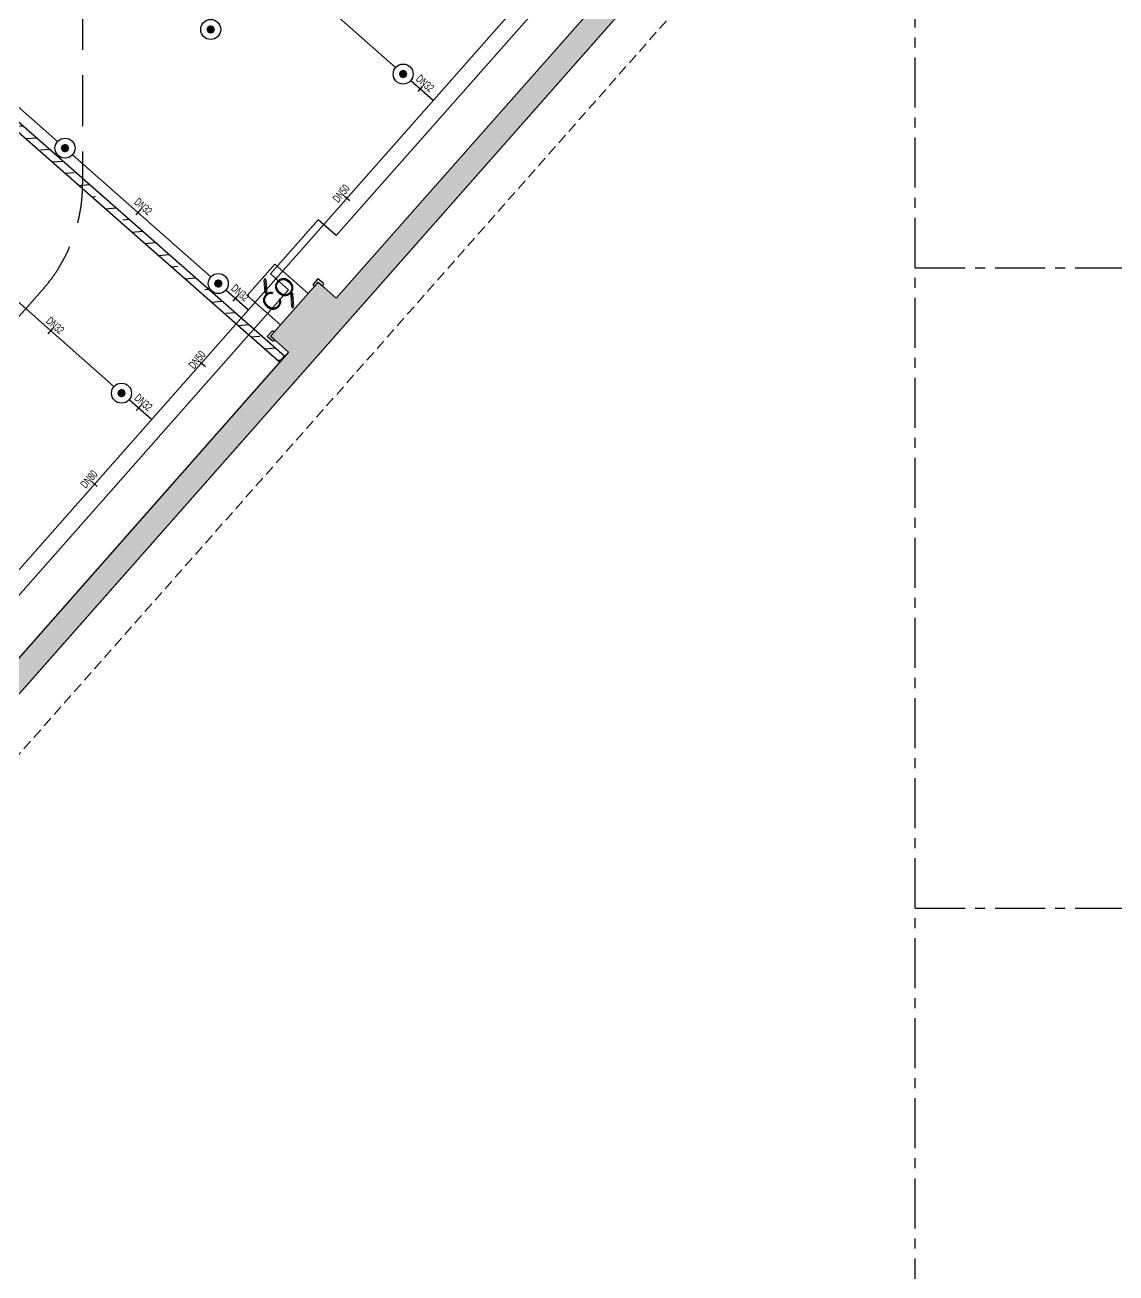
# Model space of a CAD drawing. Header units: millimetres. Extents: x -379292 to 1221486, y 92049 to 447512.
# Drawn here: x -114575 to -100945, y 140261 to 155851 of the extents above; entities that cross this region are included whole.
import ezdxf
from ezdxf.enums import TextEntityAlignment as Align
from ezdxf.lldxf.tags import DXFTag

# ---------------------------------------------------------------- set-up
doc = ezdxf.new("R2010")
doc.units = ezdxf.units.MM
doc.linetypes.add('CENTER', pattern=[2, 1.25, -0.25, 0.25, -0.25])
doc.linetypes.add('HIDDEN', pattern=[9.525, 6.35, -3.175])
for name, color, linetype in [('-M-YNGN-BORUID', 7, 'Continuous'), ('-M-YNGN-BORUUZUN', 7, 'Continuous'), ('-M-YNGN-BORUYUK', 7, 'Continuous'), ('-M-YNGN-SPR-YUK', 7, 'Continuous'), ('-M-YNGN-ZON6-CAP-', 7, 'Continuous'), ('-M-YNGN-ZON6-SPR-', 7, 'Continuous'), ('05_AXIS', 211, 'CENTER'), ('05_HATCH CONCRETE', 141, 'Continuous'), ('05_HATCH SOLID-2', 253, 'Continuous'), ('05_SYMBOL', 2, 'Continuous'), ('AIRONN ZONLAMA', 4, 'Continuous'), ('E_CT_ZA', 6, 'Continuous')]:
    doc.layers.add(name, color=color, linetype=linetype)
doc.layers.add('-M-YNGN-SPR-CAPCIZGI', color=188, linetype='Continuous', plot=False)
for name, color, linetype, lineweight in [('-M-YNGN-ZON6', 2, 'SP', 30), ('06_FORMWORK HIDDEN', 252, 'HIDDEN2', 0), ('08_DEDECTOR', 3, 'Continuous', 9)]:
    doc.layers.add(name, color=color, linetype=linetype, lineweight=lineweight)
doc.styles.add('CIZGI', font='tahoma.ttf', dxfattribs={"width": 0.8, "oblique": 20})
doc.styles.add('HCAD', font='HCAD.SHX', dxfattribs={"width": 0.8, "height": 0.2})
doc.styles.add('PIPESIZE', font='hcad.shx', dxfattribs={"width": 0.8})
doc.styles.add('SPR-NOT', font='romans.shx')
doc.styles.get("Standard").update_dxf_attribs({"font": 'segoeuil.ttf'})
doc.styles.add('YAZI-3', font='arial.ttf', dxfattribs={"height": 3})
tags = doc.linetypes.add('HIDDEN2', pattern=[0.1875, 0.125, -0.0625]).pattern_tags.tags
tags[6:7] = [DXFTag(74, 4), DXFTag(75, 0), DXFTag(340, '0'), DXFTag(46, 0.0), DXFTag(50, 0.0), DXFTag(44, 0.0), DXFTag(45, 0.0)]
tags[4:5] = [DXFTag(74, 4), DXFTag(75, 0), DXFTag(340, '0'), DXFTag(46, 0.0), DXFTag(50, 0.0), DXFTag(44, 0.0), DXFTag(45, 0.0)]
doc.linetypes.add('SP', pattern='A,2,-0.1,["SP",CIZGI,S=0.14,R=0.2,X=0,Y=-0.07],-0.255', length=2.355)

# ---------------------------------------------------------------- blocks, each defined once
blk = doc.blocks.new('202_Aks')
at = {"layer": '05_AXIS', "ltscale": 500}
for p, q in [((137900, -182300), (137900, 5000)), ((137900, -125300), (142900, -125300)), ((137900, -133300), (142900, -133300))]:
    blk.add_line(p, q, dxfattribs=at)
blk = doc.blocks.new('bariyer')
at = {"color": 8, "ltscale": 25}
blk.add_lwpolyline([(0, -70), (15, -70, 0.414214), (30, -55), (30, 30), (-55, 30, 0.414214), (-70, 15), (-70, 0), (0, 0)], format="xyb", close=True, dxfattribs=at)
blk = doc.blocks.new('OtoParkBodrumKatMimari')
at = {"layer": '05_HATCH CONCRETE'}
h = blk.add_hatch(dxfattribs=at)
h.set_pattern_fill('ANSI33', color=8, scale=15, angle=180, style=0)
h.set_pattern_definition([(225, (905000, -3e-07), (67.351921, -67.351921), []), (225, (904932.65, -3e-07), (67.351921, -67.351921), [47.625, -23.8125])])
h.paths.add_polyline_path([(142600, 59700), (142800, 59700), (139870, 56381), (139645, 56579), (139248, 56130), (139473, 55931), (135668, 51620), (135443, 51819), (134848, 51144), (135073, 50945), (131506, 46904), (131281, 47103), (130884, 46653), (131109, 46455), (127899, 42818), (127674, 43017), (127277, 42567), (127502, 42369), (124481, 38946), (124256, 39145), (123859, 38695), (124084, 38496), (120848, 34830), (120623, 35029), (120028, 34354), (120253, 34155), (117433, 30962), (117209, 31160), (116812, 30710), (117036, 30512), (113992, 27063), (113767, 27262), (113370, 26812), (113595, 26613), (110386, 22977), (110161, 23176), (109764, 22726), (109989, 22527), (106786, 18899), (106561, 19097), (105965, 18422), (106190, 18224), (103361, 15019), (103136, 15217), (102739, 14767), (102964, 14569), (99777, 10958), (99552, 11156), (99155, 10707), (99380, 10508), (96303, 7022), (96078, 7220), (95615, 6696), (95840, 6497), (93887, 4285), (93662, 4484), (93265, 4034), (93490, 3836), (90240, 153), (90240, 300), (89640, 300), (89640, 0), (88400, 0), (88400, 300), (87800, 300), (87800, 0), (80000, 0), (80000, 300), (79400, 300), (79400, 0), (71600, 0), (71600, 300), (71000, 300), (71000, -300), (90240, -300), (143200, 59700), (143200, 67400), (142600, 67400), (142600, 66800), (142900, 66800), (142900, 64150), (142600, 64150), (142600, 63550), (142900, 63550), (142900, 60300), (142600, 60300)])
at = {"color": 5}
for points in [[(139473, 55931), (135668, 51620), (135443, 51819), (134848, 51144), (135073, 50945), (131506, 46904), (131281, 47103), (130884, 46653), (131109, 46455), (127899, 42818), (127674, 43017), (127277, 42567), (127502, 42369), (124481, 38946)], [(90240, -300), (143200, 59700)]]:
    blk.add_lwpolyline(points, dxfattribs=at)
at = {"layer": '05_HATCH SOLID-2', "color": 251, "ltscale": 25}
blk.add_lwpolyline([(150500, -8770), (150500, 187430), (4700, 187430), (4700, 177600), (135600, 177600), (135600, 144600), (143200, 144600), (143200, 59700), (90240, -300), (70300, -300), (63119, 5881)], dxfattribs=at)
at = {"layer": '05_SYMBOL', "color": 252, "linetype": 'HIDDEN', "ltscale": 100}
for points in [[(132500, 166800), (132500, 53048)], [(132000, 51725), (93143, 7677)]]:
    blk.add_lwpolyline(points, dxfattribs=at)
blk.add_lwpolyline([(132000, 51725, 0.182709), (132500, 53048)], format="xyb", dxfattribs=at)
at = {"layer": '06_FORMWORK HIDDEN', "linetype": 'HIDDEN', "ltscale": 20}
blk.add_line((143700, 59511), (90466, -800), dxfattribs=at)
at = {"layer": '05_AXIS'}
blk.add_blockref('202_Aks', (5000, 177300), dxfattribs=at)
at = {"layer": '05_SYMBOL', "color": 8, "rotation": 48.56632516036355}
blk.add_blockref('bariyer', (135443, 51819), dxfattribs=at)
at = {"layer": '05_SYMBOL', "color": 8, "xscale": -1, "rotation": 48.56632529242532}
blk.add_blockref('bariyer', (134848, 51144), dxfattribs=at)
blk = doc.blocks.new('SP-C-UP-12')
at = {"ltscale": 10}
blk.add_line((0, 0), (0, 0), dxfattribs=at)
at = {"color": 1, "linetype": 'Continuous'}
blk.add_circle((0, 0), 12.5, dxfattribs=at)
at = {"ltscale": 10}
for points in [[(-5.4, 0), (-3.8, 3.8), (-3.8, -3.8), (0, 5.4)], [(-3.8, -3.8), (0, 5.4), (0, -5.4), (3.8, 3.8)], [(0, -5.4), (3.8, 3.8), (3.8, -3.8), (5.4, 0)]]:
    blk.add_solid(points, dxfattribs=at)
at = {"layer": '-M-YNGN-SPR-YUK', "style": 'SPR-NOT', "width": 0.5, "flags": 9}
for tag, p in [('YUK', (0, 17.8)), ('CAP', (0, 14.4)), ('TIP', (0.2, 10.8))]:
    blk.add_attdef(tag, text='', height=2.5, dxfattribs=at).set_placement(p, align=Align.MIDDLE_CENTER)
blk = doc.blocks.new('SPRKL100')
at = {"layer": '-M-YNGN-SPR-CAPCIZGI'}
blk.add_line((0, 0.43), (0, -0.43), dxfattribs=at)
at = {"layer": '-M-YNGN-BORUID', "color": 0, "style": 'HCAD', "width": 0.8, "flags": 1}
blk.add_attdef('DIC', text='', height=0.4, dxfattribs=at).set_placement((0, -1.69), align=Align.CENTER)
at = {"layer": '-M-YNGN-BORUUZUN', "color": 0, "style": 'HCAD', "width": 0.7}
blk.add_attdef('BOY', text='', height=0.8, dxfattribs=at).set_placement((0, -1.08), align=Align.CENTER)
at = {"layer": '-M-YNGN-BORUYUK', "color": 6, "style": 'PIPESIZE', "width": 0.8}
blk.add_attdef('YUK', text='', height=0.5, dxfattribs=at).set_placement((0, 1.87), align=Align.CENTER)
at = {"color": 0, "style": 'PIPESIZE', "width": 0.7}
blk.add_attdef('CAP', text='', height=1, dxfattribs=at).set_placement((0, 0.45), align=Align.CENTER)
blk = doc.blocks.new('A$C69E8D8A3')
at = {"layer": '-M-YNGN-ZON6', "ltscale": 500}
for p, q in [((239.6, 330.9), (4953.7, 5671.8)), ((4555, 5314.6), (4382.3, 5467)), ((4132.6, 5221.9), (3999.7, 5339.3)), ((4601.9, 5273.2), (4573.8, 5298)), ((4324.1, 5052.9), (4151.4, 5205.4)), ((4203.2, 4916), (4030.5, 5068.4)), ((4371, 5011.6), (4342.9, 5036.4)), ((4250.1, 4874.6), (4222, 4899.4))]:
    blk.add_line(p, q, dxfattribs=at)
at = {"layer": '-M-YNGN-ZON6-CAP-'}
ref = blk.add_blockref('SPRKL100', (4585.5, 5287.7), dxfattribs=dict(at, xscale=10, yscale=10, zscale=10, rotation=318.5663252255652))
ref.add_attrib('CAP', 'DN32', dxfattribs={"layer": '0', "color": 0, "height": 10, "rotation": 318.5663, "style": 'PIPESIZE', "width": 0.7}).set_placement((4588.5, 5291), align=Align.CENTER)
ref = blk.add_blockref('SPRKL100', (4494.3, 5151.2), dxfattribs=dict(at, xscale=10, yscale=10, zscale=10, rotation=50.73500931518551))
ref.add_attrib('CAP', 'DN50', dxfattribs={"layer": '0', "color": 0, "height": 10, "rotation": 50.735, "style": 'PIPESIZE', "width": 0.7}).set_placement((4490.8, 5154.1), align=Align.CENTER)
ref = blk.add_blockref('SPRKL100', (4233.5, 5133.8), dxfattribs=dict(at, xscale=10, yscale=10, zscale=10, rotation=318.5663252255652))
ref.add_attrib('CAP', 'DN32', dxfattribs={"layer": '0', "color": 0, "height": 10, "rotation": 318.5663, "style": 'PIPESIZE', "width": 0.7}).set_placement((4236.5, 5137.2), align=Align.CENTER)
ref = blk.add_blockref('SPRKL100', (4354.6, 5026), dxfattribs=dict(at, xscale=10, yscale=10, zscale=10, rotation=318.5663252255652))
ref.add_attrib('CAP', 'DN32', dxfattribs={"layer": '0', "color": 0, "height": 10, "rotation": 318.5663, "style": 'PIPESIZE', "width": 0.7}).set_placement((4357.6, 5029.4), align=Align.CENTER)
ref = blk.add_blockref('SPRKL100', (4123.5, 4985.1), dxfattribs=dict(at, xscale=10, yscale=10, zscale=10, rotation=318.5663252255652))
ref.add_attrib('CAP', 'DN32', dxfattribs={"layer": '0', "color": 0, "height": 10, "rotation": 318.5663, "style": 'PIPESIZE', "width": 0.7}).set_placement((4126.4, 4988.5), align=Align.CENTER)
ref = blk.add_blockref('SPRKL100', (4314.3, 4943.5), dxfattribs=dict(at, xscale=10, yscale=10, zscale=10, rotation=50.73500931518551))
ref.add_attrib('CAP', 'DN50', dxfattribs={"layer": '0', "color": 0, "height": 10, "rotation": 50.735, "style": 'PIPESIZE', "width": 0.7}).set_placement((4310.8, 4946.3), align=Align.CENTER)
ref = blk.add_blockref('SPRKL100', (4233.7, 4889.1), dxfattribs=dict(at, xscale=10, yscale=10, zscale=10, rotation=318.5663252255652))
ref.add_attrib('CAP', 'DN32', dxfattribs={"layer": '0', "color": 0, "height": 10, "rotation": 318.5663, "style": 'PIPESIZE', "width": 0.7}).set_placement((4236.7, 4892.4), align=Align.CENTER)
ref = blk.add_blockref('SPRKL100', (4179, 4794), dxfattribs=dict(at, xscale=10, yscale=10, zscale=10, rotation=48.57966781334417))
ref.add_attrib('CAP', 'DN80', dxfattribs={"layer": '0', "color": 0, "height": 10, "rotation": 48.5797, "style": 'PIPESIZE', "width": 0.7}).set_placement((4175.6, 4797), align=Align.CENTER)
at = {"layer": '-M-YNGN-ZON6-SPR-', "rotation": 138.5663252255651}
for p in [(4324, 5362), (4564.4, 5306.3), (4142, 5213.7), (4333.5, 5044.6), (4212.6, 4907.7)]:
    blk.add_blockref('SP-C-UP-12', p, dxfattribs=at)
blk = doc.blocks.new('*U895')
h = blk.add_hatch()
h.set_pattern_fill('ANSI33', color=0, scale=50, angle=1, style=0)
h.paths.add_polyline_path([(-3976, 100), (549, 100), (549, 0), (-3976, 0)])
at = {"color": 0}
blk.add_lwpolyline([(-3976, 100), (549, 100), (549, 0), (-3976, 0)], close=True, dxfattribs=at)
at = {"ltscale": 25, "flags": 1}
for tag, p in [('YUKSEKLIK', (-229, -149)), ('KALINLIK', (-229, -213))]:
    blk.add_attdef(tag, p, '', height=50, dxfattribs=at)
blk = doc.blocks.new('CO 250')
at = {"layer": '08_DEDECTOR'}
for p, q in [((17, 243), (-84, 142)), ((45, 251), (-74, 132)), ((37, 223), (-64, 122)), ((45, 250), (45, 243)), ((114, -136), (-5, -255)), ((104, -126), (3, -227)), ((124, -146), (23, -247)), ((-5, -247), (-5, -255)), ((-5, -255), (3, -255))]:
    blk.add_line(p, q, dxfattribs=at)
at = {"layer": '08_DEDECTOR', "ltscale": 25}
blk.add_lwpolyline([(-262, 278), (-262, -278), (262, -278), (262, 278)], close=True, dxfattribs=at)
at = {"layer": '08_DEDECTOR'}
for centre, radius, start, end in [((37, 223), 27.7, 72.9688, 135), ((17, 243), 27.7, 315, 0), ((-55, 112), 41.6, 135, 180), ((-55, 112), 27.7, 135, 180), ((-55, 112), 13.9, 135, 180), ((95, -116), 13.9, 315, 350.4112), ((95, -116), 27.7, 315, 355.2224), ((95, -116), 41.6, 315, 356.817), ((23, -247), 27.7, 135, 180), ((3, -227), 27.7, 270, 315)]:
    blk.add_arc(centre, radius, start, end, dxfattribs=at)
at = {"layer": '08_DEDECTOR', "color": 3, "style": 'YAZI-3'}
blk.add_text('CO', height=225, dxfattribs=at).set_placement((-226, -113))

msp = doc.modelspace()

# ---------------------------------------------------------------- block references
at = {"color": 8}
msp.add_blockref('OtoParkBodrumKatMimari', (-246354.8, 100818.8), dxfattribs=at)

# ---------------------------------------------------------------- next in the draw order: linework, layer by layer
at = {"layer": 'AIRONN ZONLAMA', "color": 1, "ltscale": 25}
msp.add_lwpolyline([(-106881.4, 157530.2), (-110686.5, 153219.3), (-110911.4, 153417.8), (-111507, 152743.1), (-111282.1, 152544.5), (-114848.9, 148503.5), (-115073.9, 148702.1), (-115470.9, 148252.2), (-115246, 148053.7), (-118455.5, 144417.5), (-118680.4, 144616.1), (-119077.5, 144166.2), (-118852.5, 143967.7), (-121873.4, 140545.2), (-122098.4, 140743.8), (-122495.4, 140293.9), (-122270.5, 140095.4)], dxfattribs=at)

# ---------------------------------------------------------------- next in the draw order: block references
at = {"layer": '-M-YNGN-ZON6', "ltscale": 25, "xscale": 10, "yscale": 10, "zscale": 10}
msp.add_blockref('A$C69E8D8A3', (-155494.7, 102175), dxfattribs=at)
at = {"layer": '08_DEDECTOR', "ltscale": 25, "rotation": 48.56632614762007}
msp.add_blockref('CO 250', (-111418.2, 152484.3), dxfattribs=at)
at = {"layer": 'E_CT_ZA', "color": 112, "rotation": 138.6412804739792}
msp.add_blockref('*U895', (-114317.8, 154344.4), dxfattribs=at)

doc.saveas('drawing.dxf')
